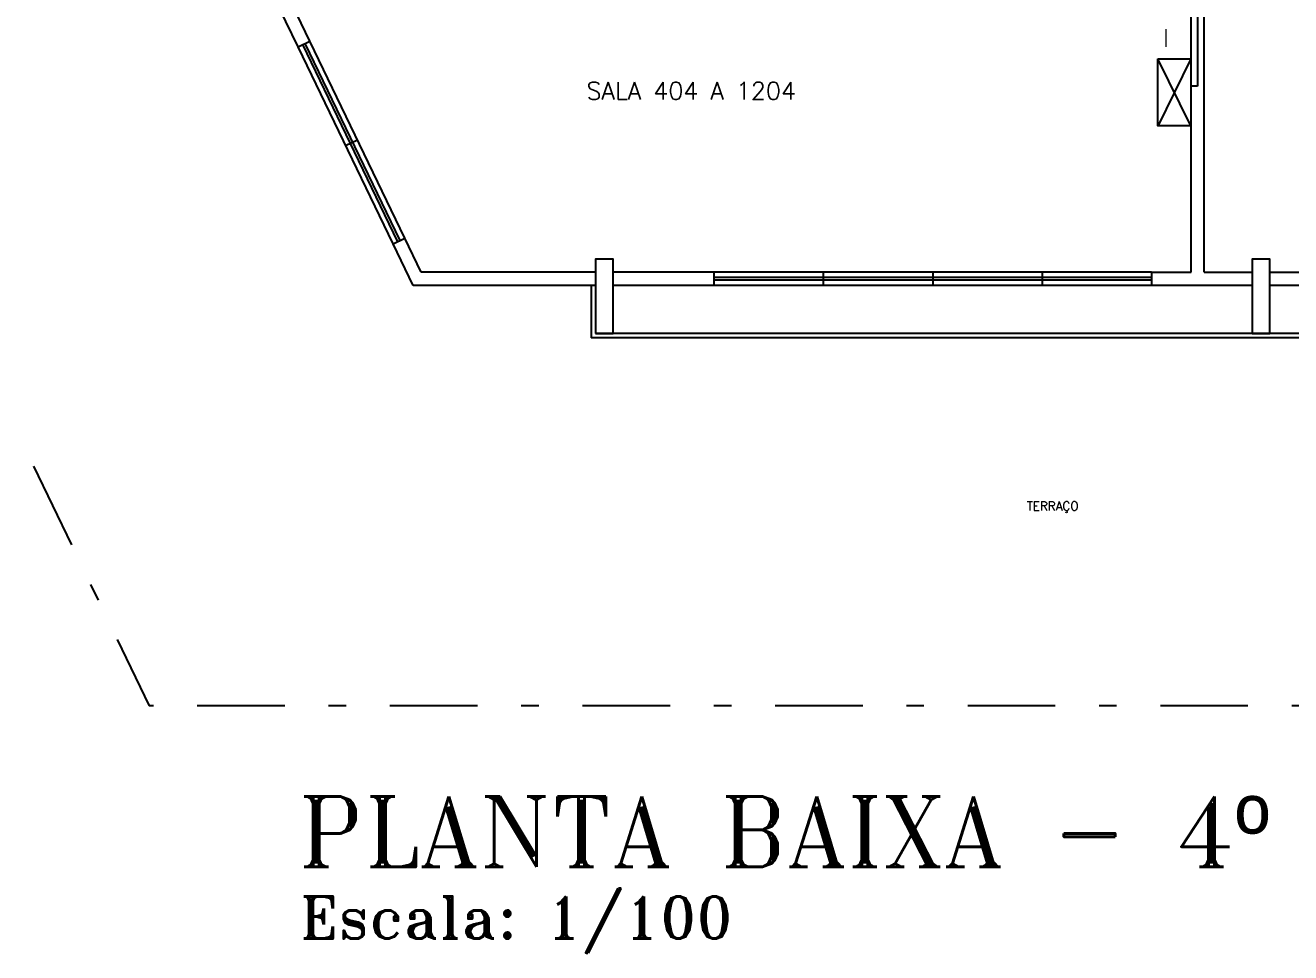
# Model space of a CAD drawing. Extents: x 544 to 914, y -40 to 56.
# Drawn here: x 572.8 to 580.03, y -13.01 to -7.71 of the extents above; entities that cross this region are included whole.
import ezdxf

# ---------------------------------------------------------------- set-up
doc = ezdxf.new("R2010")
doc.units = 0
doc.header["$LTSCALE"] = 0.5
doc.header["$MEASUREMENT"] = 0
doc.linetypes.add('DASHDOT', pattern=[1, 0.5, -0.25, 0, -0.25])
doc.linetypes.add('DASHDOT2', pattern=[0.5, 0.25, -0.125, 0, -0.125])
for name, color, linetype in [('3', 1, 'CONTINUOUS'), ('A-02', 2, 'CONTINUOUS'), ('A-03', 3, 'CONTINUOUS'), ('A-05', 5, 'CONTINUOUS'), ('Carimbo', 2, 'CONTINUOUS'), ('JANELA', 1, 'CONTINUOUS'), ('REDE-ESTRUTURADA', 3, 'CONTINUOUS'), ('SIMBOLOS', 2, 'CONTINUOUS'), ('TOMADAS', 3, 'CONTINUOUS'), ('TUBULACAO', 5, 'CONTINUOUS'), ('Título', 3, 'CONTINUOUS')]:
    doc.layers.add(name, color=color, linetype=linetype)
doc.styles.add('ROMANT', font='romant', dxfattribs={"height": 0.2})
doc.styles.add('T20', font='simplex.shx', dxfattribs={"height": 0.1})

msp = doc.modelspace()

# ---------------------------------------------------------------- linework, layer by layer
at = {"layer": '3', "color": 6}
for points in [[(576.0564, -9.4739), (576.1564, -9.4739), (576.1564, -9.0489), (576.0564, -9.0489), (576.0564, -9.4739)], [(579.8064, -9.4739), (579.9064, -9.4739), (579.9064, -9.0489), (579.8064, -9.0489), (579.8064, -9.4739)]]:
    msp.add_lwpolyline(points, dxfattribs=at)
at = {"layer": 'A-02', "color": 9}
for p, q in [((576.0314, -9.1989), (576.0314, -9.4989)), ((576.0564, -9.1989), (576.0564, -9.4739)), ((583.6814, -9.4989), (576.0314, -9.4989)), ((583.6564, -9.4739), (576.0564, -9.4739))]:
    msp.add_line(p, q, dxfattribs=at)
at = {"layer": 'A-03', "color": 9}
for p, q in [((574.6283, -8.3994), (574.6959, -8.3668)), ((577.3564, -9.1239), (577.3564, -9.1989)), ((577.9814, -9.1239), (577.9814, -9.1989)), ((578.6064, -9.1239), (578.6064, -9.1989))]:
    msp.add_line(p, q, dxfattribs=at)
at = {"layer": 'A-05', "color": 4}
for p, q in [((574.3569, -7.8364), (573.7, -6.4739)), ((574.4244, -7.8038), (573.94, -6.7989)), ((579.4564, -9.1239), (579.4564, -6.9989)), ((579.5314, -9.1239), (579.5314, -7.2239)), ((574.3569, -7.8364), (574.4244, -7.8038)), ((574.8997, -8.9624), (574.9673, -8.9298)), ((575.0608, -9.1239), (574.9673, -8.9298)), ((575.0137, -9.1989), (574.8997, -8.9624)), ((576.0564, -9.1239), (575.0608, -9.1239)), ((576.7314, -9.1239), (576.1564, -9.1239)), ((576.7314, -9.1239), (576.7314, -9.1989)), ((579.2314, -9.1239), (579.4564, -9.1239)), ((579.2314, -9.1239), (579.2314, -9.1989)), ((579.5314, -9.1239), (579.8064, -9.1239)), ((579.9064, -9.1239), (580.4814, -9.1239)), ((576.0564, -9.1989), (575.0137, -9.1989)), ((576.7314, -9.1989), (576.1564, -9.1989)), ((579.8064, -9.1989), (579.2314, -9.1989)), ((580.4814, -9.1989), (579.9064, -9.1989))]:
    msp.add_line(p, q, dxfattribs=at)
at = {"layer": 'JANELA', "color": 9}
for p, q in [((574.9673, -8.9298), (574.4244, -7.8038)), ((574.8997, -8.9624), (574.3569, -7.8364)), ((574.9267, -8.9494), (574.3839, -7.8234)), ((574.9403, -8.9428), (574.3974, -7.8169)), ((579.2314, -9.1239), (576.7314, -9.1239)), ((579.2314, -9.1539), (576.7314, -9.1539)), ((579.2314, -9.1689), (576.7314, -9.1689)), ((579.2314, -9.1989), (576.7314, -9.1989))]:
    msp.add_line(p, q, dxfattribs=at)
at = {"layer": 'REDE-ESTRUTURADA'}
for p, q in [((579.4563, -8.2887), (579.2661, -7.9045)), ((579.4563, -7.9045), (579.2662, -8.2888))]:
    msp.add_line(p, q, dxfattribs=at)
msp.add_lwpolyline([(579.2661, -7.9045), (579.4563, -7.9045), (579.4563, -8.2887), (579.2661, -8.2887)], close=True, dxfattribs=at)
at = {"layer": 'SIMBOLOS', "color": 9, "linetype": 'DASHDOT', "ltscale": 2}
for p in [(566.6364, 2.6511), (587.4814, -11.5989)]:
    msp.add_line(p, (573.5064, -11.5989), dxfattribs=at)
at = {"layer": 'TOMADAS', "color": 5}
for p, q in [((579.494, -7.0618), (579.494, -8.0606)), ((579.494, -8.0606), (579.4564, -8.0606))]:
    msp.add_line(p, q, dxfattribs=at)
at = {"layer": 'TUBULACAO', "linetype": 'DASHDOT2', "lineweight": 0, "ltscale": 0.03}
msp.add_line((579.3125, -6.936), (579.3125, -7.9045), dxfattribs=at)

# ---------------------------------------------------------------- texts
at = {"layer": 'Carimbo', "color": 3, "style": 'ROMANT'}
msp.add_text('PLANTA BAIXA - 4º AO 12º PAVIMENTO ', height=0.401684, dxfattribs=at).set_placement((574.3577, -12.5187, 0))
at = {"layer": 'Carimbo', "color": 15, "style": 'ROMANT'}
msp.add_text('Escala: 1/100', height=0.24101, dxfattribs=at).set_placement((574.3694, -12.9285, -6.7046))
at = {"layer": 'Título', "color": 9, "style": 'T20'}
for s, height, p in [('SALA 404 A 1204', 0.1, (576.0044, -8.1378)), ('TERRAÇO', 0.05, (578.5185, -10.4832))]:
    msp.add_text(s, height=height, dxfattribs=at).set_placement(p)

doc.saveas('drawing.dxf')
